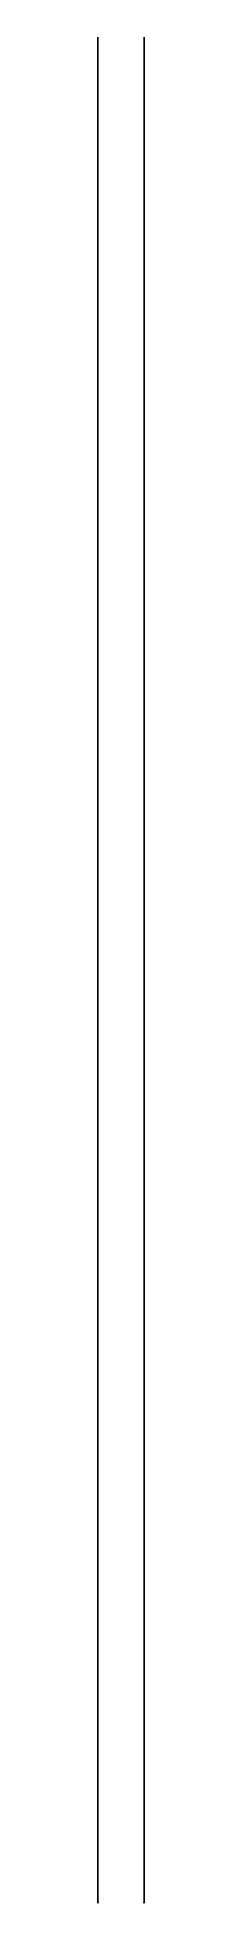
# Model space of a CAD drawing. Header units: centimetres. Extents: x 0 to 0.2, y 0 to 8.2.
import ezdxf

# ---------------------------------------------------------------- set-up
doc = ezdxf.new("R2010")
doc.units = ezdxf.units.CM
doc.header["$MEASUREMENT"] = 0
for name, color, linetype in [('X- Face (x2) v2_Sketch1', 7, 'Continuous'), ('X- Face (x2) v2_Sketch2', 7, 'Continuous'), ('X- Face (x2) v2_Sketch3', 7, 'Continuous'), ('X- Face (x2) v2_Sketch5', 7, 'Continuous'), ('X- Face (x2) v2_Sketch6', 7, 'Continuous'), ('X- Face (x2) v2_Sketch7', 7, 'Continuous')]:
    doc.layers.add(name, color=color, linetype=linetype)

msp = doc.modelspace()

# ---------------------------------------------------------------- linework, layer by layer
at = {"layer": 'X- Face (x2) v2_Sketch1'}
for p, q in [((0, 8.2, -10), (0, 0, -10)), ((0, 0), (0, 8.2)), ((0, 8.2), (0, 8.2, -10)), ((0, 0, -10), (0, 0))]:
    msp.add_line(p, q, dxfattribs=at)
msp.add_point((0, 0), dxfattribs=at)
at = {"layer": 'X- Face (x2) v2_Sketch2'}
for p, q in [((0.2038, 8.2), (0.2038, 0)), ((0.2038, 8.2, -10), (0.2038, 8.2)), ((0.2038, 0, -0.5), (0.2038, 8.2, -0.5)), ((0.2038, 0, -10), (0.2038, 8.2, -10)), ((0.2038, 0, -0.3), (0.2038, 8.2, -0.3)), ((0.2038, 0, -9.7), (0.2038, 8.2, -9.7)), ((0.2038, 7.9), (0.2038, 7.9, -10)), ((0.2038, 0.3, -8.5775), (0.2038, 7.9, -8.5775)), ((0.2038, 0.3, -7.68), (0.2038, 7.9, -7.68)), ((0.2038, 0.3, -6.97), (0.2038, 7.9, -6.97)), ((0.2038, 0.3, -1.18), (0.2038, 7.9, -1.18)), ((0.2038, 0.3, -4.075), (0.2038, 7.9, -4.075)), ((0.2038, 0.3, -9.475), (0.2038, 7.9, -9.475)), ((0.2038, 0.3), (0.2038, 0.3, -10)), ((0.2038, 0), (0.2038, 0, -10))]:
    msp.add_line(p, q, dxfattribs=at)
at = {"layer": 'X- Face (x2) v2_Sketch2', "extrusion": (1, 0, 0)}
for centre, radius in [((7.95, -0.3, 0.2038), 0.08), ((7.9, -2.975, 0.2038), 0.08), ((7.9, -9.7, 0.2038), 0.08), ((7.9, -7.025, 0.2038), 0.08), ((7.9, -5, 0.2038), 0.08), ((6.7, -4.075, 0.2038), 0.3), ((6.7, -8.5775, 0.2038), 0.3), ((6.6, -0.5, 0.2038), 0.3), ((6.7, -8.5775, 0.2038), 0.165), ((6.7, -4.075, 0.2038), 0.165), ((6.6, -0.5, 0.2038), 0.165), ((4.1, -9.7, 0.2038), 0.08), ((4.1, -0.3, 0.2038), 0.08), ((3.7, -0.5, 0.2038), 0.3), ((3.7, -0.5, 0.2038), 0.165), ((1.6, -0.5, 0.2038), 0.3), ((1.5, -8.5775, 0.2038), 0.3), ((1.5, -4.075, 0.2038), 0.3), ((1.6, -0.5, 0.2038), 0.165), ((1.5, -8.5775, 0.2038), 0.165), ((1.5, -4.075, 0.2038), 0.165), ((0.3, -9.7, 0.2038), 0.08), ((0.3, -7.025, 0.2038), 0.08), ((0.3, -2.975, 0.2038), 0.08), ((0.3, -5, 0.2038), 0.08), ((0.25, -0.3, 0.2038), 0.08)]:
    msp.add_circle(centre, radius, dxfattribs=at)
at = {"layer": 'X- Face (x2) v2_Sketch2'}
msp.add_point((0.2038, 0), dxfattribs=at)
at = {"layer": 'X- Face (x2) v2_Sketch3'}
for p, q in [((0, 8.2, -10), (0, 0, -10)), ((0, 0), (0, 8.2)), ((0, 8.2), (0, 8.2, -10)), ((0, 7.9, -1.18), (0, 7.9, -1)), ((0, 0.3, -1.18), (0, 7.9, -1.18)), ((0, 0.3, -7.15), (0, 7.9, -7.15)), ((0, 7.9, -1), (0, 0.3, -1)), ((0, 7.9, -6.97), (0, 0.3, -6.97)), ((0, 7.9, -7.15), (0, 7.9, -6.97)), ((0, 4.1), (0, 4.1, -10)), ((0, 0.3, -6.97), (0, 0.3, -7.15)), ((0, 0.3, -1), (0, 0.3, -1.18)), ((0, 0, -10), (0, 0))]:
    msp.add_line(p, q, dxfattribs=at)
msp.add_point((0, 0), dxfattribs=at)
at = {"layer": 'X- Face (x2) v2_Sketch5'}
for p, q in [((0.2038, 0, -10), (0.2038, 8.2, -10)), ((0.2038, 8.2, -10), (0.2038, 8.2)), ((0.2038, 8.2), (0.2038, 0)), ((0.2038, 7.9, -9.645), (0.2038, 0.3, -9.645)), ((0.2038, 0.3, -9.485), (0.2038, 7.9, -9.485)), ((0.2038, 7.9, -9.655), (0.2038, 0.3, -9.655)), ((0.2038, 0.3, -1), (0.2038, 7.9, -1)), ((0.2038, 0.3, -7.5), (0.2038, 7.9, -7.5)), ((0.2038, 7.9, -7.5), (0.2038, 7.9, -7.68)), ((0.2038, 7.9, -7.51), (0.2038, 0.3, -7.51)), ((0.2038, 7.9, -6.97), (0.2038, 7.9, -7.15)), ((0.2038, 0.3, -9.475), (0.2038, 7.9, -9.475)), ((0.2038, 7.9, -1), (0.2038, 7.9, -1.18)), ((0.2038, 7.9, -1.18), (0.2038, 0.3, -1.18)), ((0.2038, 0.3, -7.59), (0.2038, 7.9, -7.59)), ((0.2038, 0.3, -9.565), (0.2038, 7.9, -9.565)), ((0.2038, 0.3, -6.97), (0.2038, 7.9, -6.97)), ((0.2038, 7.9, -7.15), (0.2038, 0.3, -7.15)), ((0.2038, 7.9, -7.68), (0.2038, 0.3, -7.68)), ((0.2038, 7.9, -9.475), (0.2038, 7.9, -9.655)), ((0.2038, 0.3, -7.67), (0.2038, 7.9, -7.67)), ((0.2038, 0.3, -7.68), (0.2038, 0.3, -7.5)), ((0.2038, 0.3, -7.15), (0.2038, 0.3, -6.97)), ((0.2038, 0.3, -1.18), (0.2038, 0.3, -1)), ((0.2038, 0.3, -9.655), (0.2038, 0.3, -9.475)), ((0.2038, 0), (0.2038, 0, -10))]:
    msp.add_line(p, q, dxfattribs=at)
at = {"layer": 'X- Face (x2) v2_Sketch5', "extrusion": (1, 0, 0)}
for centre in [(6.7, -4.075, 0.2038), (6.7, -8.5775, 0.2038), (6.6, -0.5, 0.2038), (3.7, -0.5, 0.2038), (1.6, -0.5, 0.2038), (1.5, -4.075, 0.2038), (1.5, -8.5775, 0.2038)]:
    msp.add_circle(centre, 0.165, dxfattribs=at)
at = {"layer": 'X- Face (x2) v2_Sketch5'}
msp.add_point((0.2038, 0), dxfattribs=at)
at = {"layer": 'X- Face (x2) v2_Sketch6'}
for p, q in [((0.2038, 8.2, -10), (0.2038, 8.2)), ((0.2038, 0, -10), (0.2038, 8.2, -10)), ((0.2038, 8.2), (0.2038, 0)), ((0.2038, 0.3, -6.97), (0.2038, 7.9, -6.97)), ((0.2038, 7.9, -9.655), (0.2038, 0.3, -9.655)), ((0.2038, 7.9, -1.18), (0.2038, 0.3, -1.18)), ((0.2038, 7.9, -1), (0.2038, 7.9, -1.18)), ((0.2038, 0.3, -1), (0.2038, 7.9, -1)), ((0.2038, 7.9, -7.15), (0.2038, 0.3, -7.15)), ((0.2038, 7.9, -9.475), (0.2038, 7.9, -9.655)), ((0.2038, 0.3, -7.5), (0.2038, 7.9, -7.5)), ((0.2038, 7.9, -6.97), (0.2038, 7.9, -7.15)), ((0.2038, 0.3, -9.475), (0.2038, 7.9, -9.475)), ((0.2038, 7.9, -7.5), (0.2038, 7.9, -7.68)), ((0.2038, 7.9, -7.68), (0.2038, 0.3, -7.68)), ((0.2038, 0.8615, -4.6482), (0.2038, 7.3385, -4.6482)), ((0.2038, 0.8615, -8.7757), (0.2038, 7.3385, -8.7757)), ((0.2038, 3.0205, -0.5207), (0.2038, 5.1795, -0.5207)), ((0.2038, 4.1), (0.2038, 4.1, -10)), ((0.2038, 0.3, -7.68), (0.2038, 0.3, -7.5)), ((0.2038, 0.3, -9.655), (0.2038, 0.3, -9.475)), ((0.2038, 0.3, -1.18), (0.2038, 0.3, -1)), ((0.2038, 0.3, -7.15), (0.2038, 0.3, -6.97)), ((0.2038, 0), (0.2038, 0, -10))]:
    msp.add_line(p, q, dxfattribs=at)
at = {"layer": 'X- Face (x2) v2_Sketch6', "extrusion": (1, 0, 0)}
for centre, radius in [((7.3385, -4.6482, 0.2038), 0.08), ((7.3385, -8.7757, 0.2038), 0.08), ((6.7, -8.5775, 0.2038), 0.165), ((6.7, -4.075, 0.2038), 0.165), ((6.6, -0.5, 0.2038), 0.165), ((5.1795, -0.5207, 0.2038), 0.08), ((3.7, -0.5, 0.2038), 0.165), ((3.0205, -0.5207, 0.2038), 0.08), ((1.6, -0.5, 0.2038), 0.165), ((1.5, -8.5775, 0.2038), 0.165), ((1.5, -4.075, 0.2038), 0.165), ((0.8615, -4.6482, 0.2038), 0.08), ((0.8615, -8.7757, 0.2038), 0.08)]:
    msp.add_circle(centre, radius, dxfattribs=at)
at = {"layer": 'X- Face (x2) v2_Sketch6'}
msp.add_point((0.2038, 0), dxfattribs=at)
at = {"layer": 'X- Face (x2) v2_Sketch7'}
for p, q in [((0, 8.2, -10), (0, 0, -10)), ((0, 0), (0, 8.2)), ((0, 8.2), (0, 8.2, -10)), ((0, 0.3, -1.18), (0, 7.9, -1.18)), ((0, 4.1, -2.5), (0, 7.9, -2.5)), ((0, 7.9, -2.5), (0, 7.9, -4)), ((0, 0.3, -7.15), (0, 7.9, -7.15)), ((0, 7.9, -1), (0, 0.3, -1)), ((0, 7.9, -9.475), (0, 0.3, -9.475)), ((0, 0.3, -9.655), (0, 7.9, -9.655)), ((0, 7.9, -1.18), (0, 7.9, -1)), ((0, 7.9, -9.655), (0, 7.9, -9.475)), ((0, 7.9, -4), (0, 7.0929, -4)), ((0, 7.9, -7.68), (0, 7.9, -7.5)), ((0, 0.3, -7.68), (0, 7.9, -7.68)), ((0, 7.9, -7.5), (0, 0.3, -7.5)), ((0, 7.9, -6.97), (0, 0.3, -6.97)), ((0, 7.9, -7.15), (0, 7.9, -6.97)), ((0, 6.3071, -4), (0, 4.1, -4)), ((0, 1.8929, -4), (0, 4.1, -4)), ((0, 4.1), (0, 4.1, -10)), ((0, 4.1, -4), (0, 4.1, -2.5)), ((0, 4.1, -2.5), (0, 0.3, -2.5)), ((0, 0.3, -4), (0, 1.1071, -4)), ((0, 0.3, -1), (0, 0.3, -1.18)), ((0, 0.3, -7.5), (0, 0.3, -7.68)), ((0, 0.3, -2.5), (0, 0.3, -4)), ((0, 0.3, -6.97), (0, 0.3, -7.15)), ((0, 0.3, -9.475), (0, 0.3, -9.655)), ((0, 0, -10), (0, 0))]:
    msp.add_line(p, q, dxfattribs=at)
at = {"layer": 'X- Face (x2) v2_Sketch7', "extrusion": (-1, 0, 0)}
for centre, radius in [((-7.3385, -4.6482), 0.08), ((-7.3385, -8.7757), 0.08), ((-6.7, -8.5775), 0.165), ((-6.7, -4.075), 0.165), ((-6.6, -0.5), 0.165), ((-5.1795, -0.5207), 0.08), ((-3.7, -0.5), 0.165), ((-3.0205, -0.5207), 0.08), ((-1.6, -0.5), 0.165), ((-1.5, -4.075), 0.165), ((-1.5, -8.5775), 0.165), ((-0.8615, -4.6482), 0.08), ((-0.8615, -8.7757), 0.08)]:
    msp.add_circle(centre, radius, dxfattribs=at)
for centre in [(-6.7, -4.075), (-1.5, -4.075)]:
    msp.add_arc(centre, 0.4, 10.80692, 169.19308, dxfattribs=at)
at = {"layer": 'X- Face (x2) v2_Sketch7'}
msp.add_point((0, 0, 0), dxfattribs=at)

doc.saveas('drawing.dxf')
